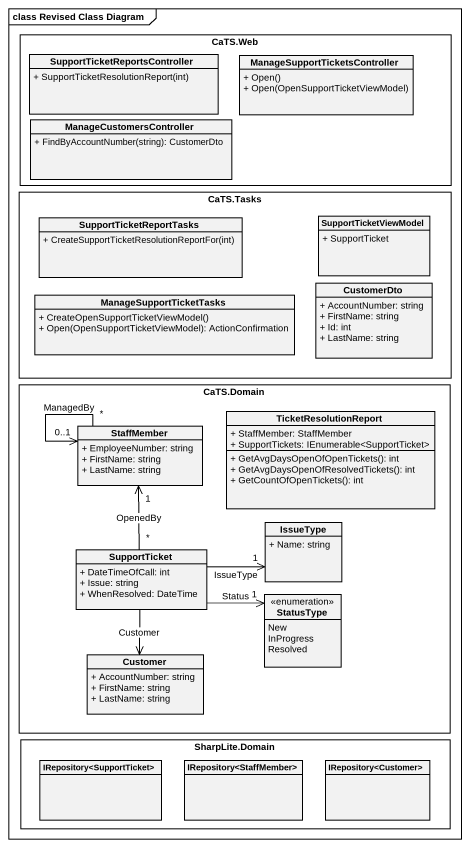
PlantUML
@startuml
mainframe class Revised Class Diagram
hide circle
hide empty members
skinparam classAttributeIconSize 0
rectangle "CaTS.Web" as CaTS_Web {
  class "SupportTicketReportsController" as SupportTicketReportsControll {
    + SupportTicketResolutionReport(int)
  }
  class "ManageSupportTicketsController" as ManageSupportTicketsControll {
    + Open()
    + Open(OpenSupportTicketViewModel)
  }
  class ManageCustomersController {
    + FindByAccountNumber(string): CustomerDto
  }
}
rectangle "CaTS.Tasks" as CaTS_Tasks {
  class SupportTicketReportTasks {
    + CreateSupportTicketResolutionReportFor(int)
  }
  class SupportTicketViewModel {
    + SupportTicket
  }
  class ManageSupportTicketTasks {
    + CreateOpenSupportTicketViewModel()
    + Open(OpenSupportTicketViewModel): ActionConfirmation
  }
  class CustomerDto {
    + AccountNumber: string
    + FirstName: string
    + Id: int
    + LastName: string
  }
}
rectangle "CaTS.Domain" as CaTS_Domain {
  class TicketResolutionReport {
    + StaffMember: StaffMember
    + SupportTickets: IEnumerable<SupportTicket>
    + GetAvgDaysOpenOfOpenTickets(): int
    + GetAvgDaysOpenOfResolvedTickets(): int
    + GetCountOfOpenTickets(): int
  }
  class StaffMember {
    + EmployeeNumber: string
    + FirstName: string
    + LastName: string
  }
  class IssueType {
    + Name: string
  }
  class SupportTicket {
    + DateTimeOfCall: int
    + Issue: string
    + WhenResolved: DateTime
  }
  enum StatusType {
    New
    InProgress
    Resolved
  }
  class Customer {
    + AccountNumber: string
    + FirstName: string
    + LastName: string
  }
}
rectangle "SharpLite.Domain" as SharpLite_Domain {
  class "IRepository<SupportTicket>" as IRepository_SupportTicket
  class "IRepository<StaffMember>" as IRepository_StaffMember
  class "IRepository<Customer>" as IRepository_Customer
}
StaffMember "*" --> "0..1" StaffMember : ManagedBy
SupportTicket "*" -up-> "1" StaffMember : OpenedBy
SupportTicket -right-> "1" IssueType : IssueType
SupportTicket -right-> "1" StatusType : Status
SupportTicket --> Customer : Customer
@enduml
